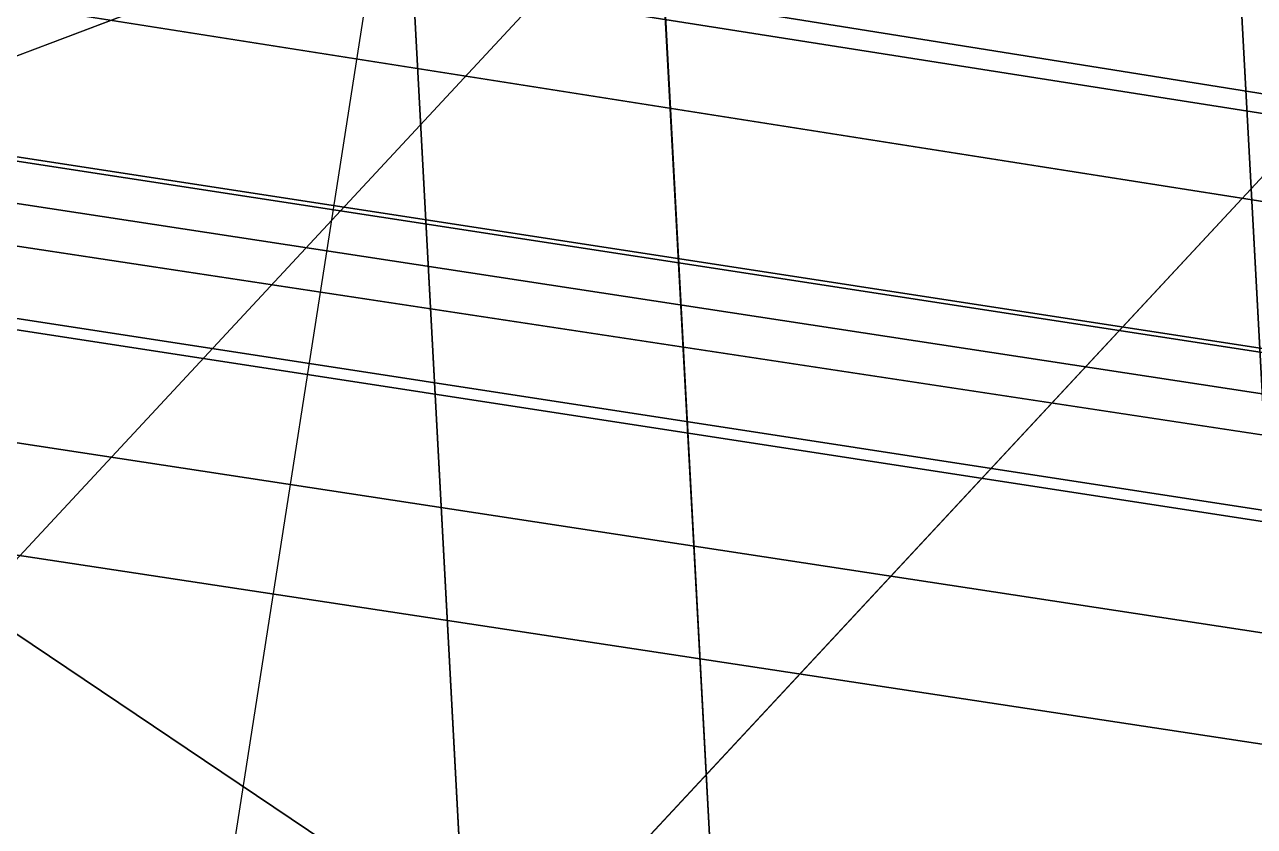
# Model space of a CAD drawing. Header units: metres. Extents: x 503497 to 504361, y 6966567 to 6966857.
# Drawn here: x 504125.3548 to 504125.6865, y 6966694.7578 to 6966694.974 of the extents above; entities that cross this region are included whole.
import ezdxf

# ---------------------------------------------------------------- set-up
doc = ezdxf.new("R2010")
doc.units = ezdxf.units.M

msp = doc.modelspace()

# ---------------------------------------------------------------- linework, layer by layer
at = {"layer": 'SHADOW_APPROVED_20260111T072000'}
msp.add_lwpolyline([(504124.6436, 6966689.8311), (504125.6223, 6966696.1052), (504122.7613, 6966696.5515), (504123.3955, 6966700.6171), (504123.6735, 6966701.1907), (504124.1841, 6966701.6081), (504124.6865, 6966701.7525), (504126.4679, 6966701.5261), (504126.6349, 6966702.5968), (504125.8564, 6966702.7697), (504125.4218, 6966703.0603), (504125.0625, 6966703.6133), (504124.9683, 6966704.1079), (504125.9354, 6966710.4181), (504127.8093, 6966710.1258), (504128.3574, 6966713.6393), (504140.8554, 6966711.6898), (504140.8554, 6966711.6898), (504140.7719, 6966711.1544), (504144.1851, 6966710.622), (504144.5661, 6966713.0647), (504153.1826, 6966711.7206), (504152.9477, 6966710.2148), (504167.8718, 6966707.8869)], dxfattribs=at)
msp.add_lwpolyline([(504124.6436, 6966689.8311), (504125.6223, 6966696.1052), (504052.4485, 6966711.0092), (504051.4698, 6966704.7351), (504124.6436, 6966689.8311)], close=True, dxfattribs=at)
at = {"layer": 'SHADOW_APPROVED_20260114T072400'}
msp.add_lwpolyline([(504124.6436, 6966689.8311), (504125.6223, 6966696.1052), (504122.7613, 6966696.5515), (504123.3955, 6966700.6171), (504123.6735, 6966701.1907), (504124.1841, 6966701.6081), (504124.6865, 6966701.7525), (504126.4679, 6966701.5261), (504126.6349, 6966702.5968), (504125.8564, 6966702.7697), (504125.4218, 6966703.0603), (504125.0625, 6966703.6133), (504124.9683, 6966704.1079), (504125.9354, 6966710.4181), (504127.8093, 6966710.1258), (504128.3574, 6966713.6393), (504140.8554, 6966711.6898), (504140.8554, 6966711.6898), (504140.7719, 6966711.1544), (504144.1851, 6966710.622), (504144.5661, 6966713.0647), (504153.1826, 6966711.7206), (504152.9477, 6966710.2148), (504167.8718, 6966707.8869)], dxfattribs=at)
msp.add_lwpolyline([(504124.6436, 6966689.8311), (504125.6223, 6966696.1052), (504053.6139, 6966709.7439), (504052.6352, 6966703.4698), (504124.6436, 6966689.8311)], close=True, dxfattribs=at)
at = {"layer": 'SHADOW_APPROVED_20260122T071500'}
msp.add_lwpolyline([(504124.6436, 6966689.8311), (504125.6223, 6966696.1052), (504122.7613, 6966696.5515), (504123.3955, 6966700.6171), (504123.6735, 6966701.1907), (504124.1841, 6966701.6081), (504124.6865, 6966701.7525), (504126.4679, 6966701.5261), (504126.6349, 6966702.5968), (504125.8564, 6966702.7697), (504125.4218, 6966703.0603), (504125.0625, 6966703.6133), (504124.9683, 6966704.1079), (504125.9354, 6966710.4181), (504127.8093, 6966710.1258), (504128.3574, 6966713.6393), (504140.8554, 6966711.6898), (504140.8554, 6966711.6898), (504140.7719, 6966711.1544), (504144.1851, 6966710.622), (504144.5661, 6966713.0647), (504153.1826, 6966711.7206), (504152.9477, 6966710.2148), (504167.8718, 6966707.8869)], dxfattribs=at)
msp.add_lwpolyline([(504124.6436, 6966689.8311), (504125.6223, 6966696.1052), (504043.0558, 6966710.8733), (504042.0771, 6966704.5992), (504124.6436, 6966689.8311)], close=True, dxfattribs=at)
at = {"layer": 'SHADOW_APPROVED_20260124T072500'}
for points in [[(504137.1539, 6966693.1239), (504139.8525, 6966710.4238), (504056.8673, 6966723.1748), (504054.1687, 6966705.8749), (504137.1539, 6966693.1239)], [(504158.2689, 6966700.4901), (504156.6455, 6966690.0834), (504073.6603, 6966702.8344), (504075.2837, 6966713.2411), (504158.2689, 6966700.4901)], [(504124.6436, 6966689.8311), (504125.6223, 6966696.1052), (504049.3792, 6966707.8202), (504048.4005, 6966701.5461), (504124.6436, 6966689.8311)], [(504156.6455, 6966690.0834), (504137.1539, 6966693.1239), (504054.1687, 6966705.8749), (504073.6603, 6966702.8344), (504156.6455, 6966690.0834)]]:
    msp.add_lwpolyline(points, close=True, dxfattribs=at)
msp.add_lwpolyline([(504124.6436, 6966689.8311), (504125.6223, 6966696.1052), (504122.7613, 6966696.5515), (504123.3955, 6966700.6171), (504123.6735, 6966701.1907), (504124.1841, 6966701.6081), (504124.6865, 6966701.7525), (504126.4679, 6966701.5261), (504126.6349, 6966702.5968), (504125.8564, 6966702.7697), (504125.4218, 6966703.0603), (504125.0625, 6966703.6133), (504124.9683, 6966704.1079), (504125.9354, 6966710.4181), (504127.8093, 6966710.1258), (504128.3574, 6966713.6393), (504140.8554, 6966711.6898), (504140.8554, 6966711.6898), (504140.7719, 6966711.1544), (504144.1851, 6966710.622), (504144.5661, 6966713.0647), (504153.1826, 6966711.7206), (504152.9477, 6966710.2148), (504167.8718, 6966707.8869)], dxfattribs=at)
at = {"layer": 'SHADOW_APPROVED_20260126T071100'}
msp.add_lwpolyline([(504124.6436, 6966689.8311), (504125.6223, 6966696.1052), (504122.7613, 6966696.5515), (504123.3955, 6966700.6171), (504123.6735, 6966701.1907), (504124.1841, 6966701.6081), (504124.6865, 6966701.7525), (504126.4679, 6966701.5261), (504126.6349, 6966702.5968), (504125.8564, 6966702.7697), (504125.4218, 6966703.0603), (504125.0625, 6966703.6133), (504124.9683, 6966704.1079), (504125.9354, 6966710.4181), (504127.8093, 6966710.1258), (504128.3574, 6966713.6393), (504140.8554, 6966711.6898), (504140.8554, 6966711.6898), (504140.7719, 6966711.1544), (504144.1851, 6966710.622), (504144.5661, 6966713.0647), (504153.1826, 6966711.7206), (504152.9477, 6966710.2148), (504167.8718, 6966707.8869)], dxfattribs=at)
msp.add_lwpolyline([(504124.6436, 6966689.8311), (504125.6223, 6966696.1052), (504037.1972, 6966711.151), (504036.2185, 6966704.8769), (504124.6436, 6966689.8311)], close=True, dxfattribs=at)
at = {"layer": 'SHADOW_APPROVED_20260127T071900'}
for points in [[(504137.1539, 6966693.1239), (504139.8525, 6966710.4238), (504050.2281, 6966724.0211), (504047.5295, 6966706.7212), (504137.1539, 6966693.1239)], [(504158.2689, 6966700.4901), (504156.6455, 6966690.0834), (504067.0211, 6966703.6807), (504068.6445, 6966714.0874), (504158.2689, 6966700.4901)], [(504124.6436, 6966689.8311), (504125.6223, 6966696.1052), (504043.2794, 6966708.5978), (504042.3007, 6966702.3237), (504124.6436, 6966689.8311)], [(504156.6455, 6966690.0834), (504137.1539, 6966693.1239), (504047.5295, 6966706.7212), (504067.0211, 6966703.6807), (504156.6455, 6966690.0834)]]:
    msp.add_lwpolyline(points, close=True, dxfattribs=at)
msp.add_lwpolyline([(504124.6436, 6966689.8311), (504125.6223, 6966696.1052), (504122.7613, 6966696.5515), (504123.3955, 6966700.6171), (504123.6735, 6966701.1907), (504124.1841, 6966701.6081), (504124.6865, 6966701.7525), (504126.4679, 6966701.5261), (504126.6349, 6966702.5968), (504125.8564, 6966702.7697), (504125.4218, 6966703.0603), (504125.0625, 6966703.6133), (504124.9683, 6966704.1079), (504125.9354, 6966710.4181), (504127.8093, 6966710.1258), (504128.3574, 6966713.6393), (504140.8554, 6966711.6898), (504140.8554, 6966711.6898), (504140.7719, 6966711.1544), (504144.1851, 6966710.622), (504144.5661, 6966713.0647), (504153.1826, 6966711.7206), (504152.9477, 6966710.2148), (504167.8718, 6966707.8869)], dxfattribs=at)
at = {"layer": 'SHADOW_APPROVED_20260129T071100'}
for points in [[(504137.1539, 6966693.1239), (504139.8525, 6966710.4238), (504041.4088, 6966725.9), (504038.7102, 6966708.6001), (504137.1539, 6966693.1239)], [(504158.2689, 6966700.4901), (504156.6455, 6966690.0834), (504058.2018, 6966705.5596), (504059.8252, 6966715.9663), (504158.2689, 6966700.4901)], [(504124.6436, 6966689.8311), (504125.6223, 6966696.1052), (504035.1766, 6966710.324), (504034.1979, 6966704.0499), (504124.6436, 6966689.8311)], [(504156.6455, 6966690.0834), (504137.1539, 6966693.1239), (504038.7102, 6966708.6001), (504058.2018, 6966705.5596), (504156.6455, 6966690.0834)]]:
    msp.add_lwpolyline(points, close=True, dxfattribs=at)
msp.add_lwpolyline([(504124.6436, 6966689.8311), (504125.6223, 6966696.1052), (504122.7613, 6966696.5515), (504123.3955, 6966700.6171), (504123.6735, 6966701.1907), (504124.1841, 6966701.6081), (504124.6865, 6966701.7525), (504126.4679, 6966701.5261), (504126.6349, 6966702.5968), (504125.8564, 6966702.7697), (504125.4218, 6966703.0603), (504125.0625, 6966703.6133), (504124.9683, 6966704.1079), (504125.9354, 6966710.4181), (504127.8093, 6966710.1258), (504128.3574, 6966713.6393), (504140.8554, 6966711.6898), (504140.8554, 6966711.6898), (504140.7719, 6966711.1544), (504144.1851, 6966710.622), (504144.5661, 6966713.0647), (504153.1826, 6966711.7206), (504152.9477, 6966710.2148), (504167.8718, 6966707.8869)], dxfattribs=at)
at = {"layer": 'SHADOW_APPROVED_20260130T071100'}
for points in [[(504137.1539, 6966693.1239), (504139.8525, 6966710.4238), (504040.6619, 6966725.5684), (504037.9633, 6966708.2685), (504137.1539, 6966693.1239)], [(504158.2689, 6966700.4901), (504156.6455, 6966690.0834), (504057.4549, 6966705.228), (504059.0783, 6966715.6347), (504158.2689, 6966700.4901)], [(504124.6436, 6966689.8311), (504125.6223, 6966696.1052), (504034.4904, 6966710.0194), (504033.5117, 6966703.7453), (504124.6436, 6966689.8311)], [(504156.6455, 6966690.0834), (504137.1539, 6966693.1239), (504037.9633, 6966708.2685), (504057.4549, 6966705.228), (504156.6455, 6966690.0834)]]:
    msp.add_lwpolyline(points, close=True, dxfattribs=at)
msp.add_lwpolyline([(504124.6436, 6966689.8311), (504125.6223, 6966696.1052), (504122.7613, 6966696.5515), (504123.3955, 6966700.6171), (504123.6735, 6966701.1907), (504124.1841, 6966701.6081), (504124.6865, 6966701.7525), (504126.4679, 6966701.5261), (504126.6349, 6966702.5968), (504125.8564, 6966702.7697), (504125.4218, 6966703.0603), (504125.0625, 6966703.6133), (504124.9683, 6966704.1079), (504125.9354, 6966710.4181), (504127.8093, 6966710.1258), (504128.3574, 6966713.6393), (504140.8554, 6966711.6898), (504140.8554, 6966711.6898), (504140.7719, 6966711.1544), (504144.1851, 6966710.622), (504144.5661, 6966713.0647), (504153.1826, 6966711.7206), (504152.9477, 6966710.2148), (504167.8718, 6966707.8869)], dxfattribs=at)
at = {"layer": 'SHADOW_APPROVED_20260203T070000'}
for points in [[(504137.1539, 6966693.1239), (504139.8525, 6966710.4238), (504024.4528, 6966728.1667), (504021.7542, 6966710.8668), (504137.1539, 6966693.1239)], [(504158.2689, 6966700.4901), (504156.6455, 6966690.0834), (504041.2458, 6966707.8263), (504042.8692, 6966718.233), (504158.2689, 6966700.4901)], [(504124.6436, 6966689.8311), (504125.6223, 6966696.1052), (504019.5981, 6966712.4066), (504018.6194, 6966706.1325), (504124.6436, 6966689.8311)], [(504156.6455, 6966690.0834), (504137.1539, 6966693.1239), (504021.7542, 6966710.8668), (504041.2458, 6966707.8263), (504156.6455, 6966690.0834)]]:
    msp.add_lwpolyline(points, close=True, dxfattribs=at)
msp.add_lwpolyline([(504124.6436, 6966689.8311), (504125.6223, 6966696.1052), (504122.7613, 6966696.5515), (504123.3955, 6966700.6171), (504123.6735, 6966701.1907), (504124.1841, 6966701.6081), (504124.6865, 6966701.7525), (504126.4679, 6966701.5261), (504126.6349, 6966702.5968), (504125.8564, 6966702.7697), (504125.4218, 6966703.0603), (504125.0625, 6966703.6133), (504124.9683, 6966704.1079), (504125.9354, 6966710.4181), (504127.8093, 6966710.1258), (504128.3574, 6966713.6393), (504140.8554, 6966711.6898), (504140.8554, 6966711.6898), (504140.7719, 6966711.1544), (504144.1851, 6966710.622), (504144.5661, 6966713.0647), (504153.1826, 6966711.7206), (504152.9477, 6966710.2148), (504167.8718, 6966707.8869)], dxfattribs=at)
at = {"layer": 'SHADOW_APPROVED_20260314T074000'}
msp.add_lwpolyline([(504124.6436, 6966689.8311), (504125.6223, 6966696.1052), (504122.7613, 6966696.5515), (504123.3955, 6966700.6171), (504123.6735, 6966701.1907), (504124.1841, 6966701.6081), (504124.6865, 6966701.7525), (504126.4679, 6966701.5261), (504126.6349, 6966702.5968), (504125.8564, 6966702.7697), (504125.4218, 6966703.0603), (504125.0625, 6966703.6133), (504124.9683, 6966704.1079), (504125.9354, 6966710.4181), (504127.8093, 6966710.1258), (504128.3574, 6966713.6393), (504140.8554, 6966711.6898), (504140.8554, 6966711.6898), (504140.7719, 6966711.1544), (504144.1851, 6966710.622), (504144.5661, 6966713.0647), (504153.1826, 6966711.7206), (504152.9477, 6966710.2148), (504167.8718, 6966707.8869)], dxfattribs=at)
msp.add_lwpolyline([(504124.6436, 6966689.8311), (504125.6223, 6966696.1052), (504037.8678, 6966680.6488), (504036.8891, 6966674.3747), (504124.6436, 6966689.8311)], close=True, dxfattribs=at)
at = {"layer": 'SHADOW_APPROVED_20260426T070000'}
msp.add_lwpolyline([(504124.6436, 6966689.8311), (504125.6223, 6966696.1052), (504122.7613, 6966696.5515), (504123.3955, 6966700.6171), (504123.6735, 6966701.1907), (504124.1841, 6966701.6081), (504124.6865, 6966701.7525), (504126.4679, 6966701.5261), (504126.6349, 6966702.5968), (504125.8564, 6966702.7697), (504125.4218, 6966703.0603), (504125.0625, 6966703.6133), (504124.9683, 6966704.1079), (504125.9354, 6966710.4181), (504127.8093, 6966710.1258), (504128.3574, 6966713.6393), (504140.8554, 6966711.6898), (504140.8554, 6966711.6898), (504140.7719, 6966711.1544), (504144.1851, 6966710.622), (504144.5661, 6966713.0647), (504153.1826, 6966711.7206), (504152.9477, 6966710.2148), (504167.8718, 6966707.8869)], dxfattribs=at)
for points in [[(504142.7149, 6966706.3611), (504141.9137, 6966701.2247), (503899.5514, 6966609.6257), (503900.3526, 6966614.7621), (504142.7149, 6966706.3611)], [(504141.9137, 6966701.2247), (504144.9755, 6966700.7471), (503902.6132, 6966609.1481), (503899.5514, 6966609.6257), (504141.9137, 6966701.2247)], [(504124.6436, 6966689.8311), (504125.6223, 6966696.1052), (503908.4947, 6966614.0434), (503907.516, 6966607.7693), (504124.6436, 6966689.8311)]]:
    msp.add_lwpolyline(points, close=True, dxfattribs=at)
at = {"layer": 'SHADOW_APPROVED_20260621T090000'}
msp.add_lwpolyline([(504124.6436, 6966689.8311), (504125.6223, 6966696.1052), (504122.7613, 6966696.5515), (504123.3955, 6966700.6171), (504123.6735, 6966701.1907), (504124.1841, 6966701.6081), (504124.6865, 6966701.7525), (504126.4679, 6966701.5261), (504126.6349, 6966702.5968), (504125.8564, 6966702.7697), (504125.4218, 6966703.0603), (504125.0625, 6966703.6133), (504124.9683, 6966704.1079), (504125.9354, 6966710.4181), (504127.8093, 6966710.1258), (504128.3574, 6966713.6393), (504140.8554, 6966711.6898), (504140.8554, 6966711.6898), (504140.7719, 6966711.1544), (504144.1851, 6966710.622), (504144.5661, 6966713.0647), (504153.1826, 6966711.7206), (504152.9477, 6966710.2148), (504167.8718, 6966707.8869)], dxfattribs=at)
for points in [[(504140.8554, 6966711.6898), (504140.7719, 6966711.1544), (504082.2556, 6966648.2228), (504082.3391, 6966648.7582), (504140.8554, 6966711.6898)], [(504140.7719, 6966711.1544), (504144.1851, 6966710.622), (504085.6688, 6966647.6904), (504082.2556, 6966648.2228), (504140.7719, 6966711.1544)], [(504137.1539, 6966693.1239), (504139.8525, 6966710.4238), (504076.1617, 6966641.9273), (504073.4631, 6966624.6274), (504137.1539, 6966693.1239)], [(504139.8525, 6966710.4238), (504143.9181, 6966709.7896), (504080.2273, 6966641.2931), (504076.1617, 6966641.9273), (504139.8525, 6966710.4238)], [(504139.8525, 6966710.4238), (504139.8525, 6966710.4238), (504076.1617, 6966641.9273), (504076.1617, 6966641.9273), (504139.8525, 6966710.4238)], [(504124.6436, 6966689.8311), (504125.6223, 6966696.1052), (504067.106, 6966633.1736), (504066.1273, 6966626.8995), (504124.6436, 6966689.8311)]]:
    msp.add_lwpolyline(points, close=True, dxfattribs=at)
at = {"layer": 'SHADOW_APPROVED_20260621T120000'}
msp.add_lwpolyline([(504124.6436, 6966689.8311), (504125.6223, 6966696.1052), (504122.7613, 6966696.5515), (504123.3955, 6966700.6171), (504123.6735, 6966701.1907), (504124.1841, 6966701.6081), (504124.6865, 6966701.7525), (504126.4679, 6966701.5261), (504126.6349, 6966702.5968), (504125.8564, 6966702.7697), (504125.4218, 6966703.0603), (504125.0625, 6966703.6133), (504124.9683, 6966704.1079), (504125.9354, 6966710.4181), (504127.8093, 6966710.1258), (504128.3574, 6966713.6393), (504140.8554, 6966711.6898), (504140.8554, 6966711.6898), (504140.7719, 6966711.1544), (504144.1851, 6966710.622), (504144.5661, 6966713.0647), (504153.1826, 6966711.7206), (504152.9477, 6966710.2148), (504167.8718, 6966707.8869)], dxfattribs=at)
for points in [[(504124.9683, 6966704.1079), (504125.9354, 6966710.4181), (504128.5564, 6966661.7453), (504127.5893, 6966655.4351), (504124.9683, 6966704.1079)], [(504125.0625, 6966703.6133), (504124.9683, 6966704.1079), (504127.5893, 6966655.4351), (504127.6835, 6966654.9405), (504125.0625, 6966703.6133)], [(504125.4218, 6966703.0603), (504125.0625, 6966703.6133), (504127.6835, 6966654.9405), (504128.0428, 6966654.3875), (504125.4218, 6966703.0603)], [(504125.6223, 6966696.1052), (504122.7613, 6966696.5515), (504125.3823, 6966647.8787), (504128.2433, 6966647.4324), (504125.6223, 6966696.1052)], [(504124.6436, 6966689.8311), (504125.6223, 6966696.1052), (504128.2433, 6966647.4324), (504127.2646, 6966641.1583), (504124.6436, 6966689.8311)]]:
    msp.add_lwpolyline(points, close=True, dxfattribs=at)
at = {"layer": 'SHADOW_APPROVED_20260621T140000'}
msp.add_lwpolyline([(504124.6436, 6966689.8311), (504125.6223, 6966696.1052), (504122.7613, 6966696.5515), (504123.3955, 6966700.6171), (504123.6735, 6966701.1907), (504124.1841, 6966701.6081), (504124.6865, 6966701.7525), (504126.4679, 6966701.5261), (504126.6349, 6966702.5968), (504125.8564, 6966702.7697), (504125.4218, 6966703.0603), (504125.0625, 6966703.6133), (504124.9683, 6966704.1079), (504125.9354, 6966710.4181), (504127.8093, 6966710.1258), (504128.3574, 6966713.6393), (504140.8554, 6966711.6898), (504140.8554, 6966711.6898), (504140.7719, 6966711.1544), (504144.1851, 6966710.622), (504144.5661, 6966713.0647), (504153.1826, 6966711.7206), (504152.9477, 6966710.2148), (504167.8718, 6966707.8869)], dxfattribs=at)
msp.add_lwpolyline([(504124.6436, 6966689.8311), (504125.6223, 6966696.1052), (504164.532, 6966640.2992), (504163.5533, 6966634.0251), (504124.6436, 6966689.8311)], close=True, dxfattribs=at)
at = {"layer": 'SHADOW_APPROVED_20260621T150000'}
msp.add_lwpolyline([(504124.6436, 6966689.8311), (504125.6223, 6966696.1052), (504122.7613, 6966696.5515), (504123.3955, 6966700.6171), (504123.6735, 6966701.1907), (504124.1841, 6966701.6081), (504124.6865, 6966701.7525), (504126.4679, 6966701.5261), (504126.6349, 6966702.5968), (504125.8564, 6966702.7697), (504125.4218, 6966703.0603), (504125.0625, 6966703.6133), (504124.9683, 6966704.1079), (504125.9354, 6966710.4181), (504127.8093, 6966710.1258), (504128.3574, 6966713.6393), (504140.8554, 6966711.6898), (504140.8554, 6966711.6898), (504140.7719, 6966711.1544), (504144.1851, 6966710.622), (504144.5661, 6966713.0647), (504153.1826, 6966711.7206), (504152.9477, 6966710.2148), (504167.8718, 6966707.8869)], dxfattribs=at)
msp.add_lwpolyline([(504124.6436, 6966689.8311), (504125.6223, 6966696.1052), (504198.9024, 6966627.1024), (504197.9237, 6966620.8283), (504124.6436, 6966689.8311)], close=True, dxfattribs=at)
at = {"layer": 'SHADOW_APPROVED_20260621T160000'}
msp.add_lwpolyline([(504124.6436, 6966689.8311), (504125.6223, 6966696.1052), (504122.7613, 6966696.5515), (504123.3955, 6966700.6171), (504123.6735, 6966701.1907), (504124.1841, 6966701.6081), (504124.6865, 6966701.7525), (504126.4679, 6966701.5261), (504126.6349, 6966702.5968), (504125.8564, 6966702.7697), (504125.4218, 6966703.0603), (504125.0625, 6966703.6133), (504124.9683, 6966704.1079), (504125.9354, 6966710.4181), (504127.8093, 6966710.1258), (504128.3574, 6966713.6393), (504140.8554, 6966711.6898), (504140.8554, 6966711.6898), (504140.7719, 6966711.1544), (504144.1851, 6966710.622), (504144.5661, 6966713.0647), (504153.1826, 6966711.7206), (504152.9477, 6966710.2148), (504167.8718, 6966707.8869)], dxfattribs=at)
for points in [[(504122.7613, 6966696.5515), (504123.3955, 6966700.6171), (504291.6517, 6966587.5173), (504291.0175, 6966583.4517), (504122.7613, 6966696.5515)], [(504125.6223, 6966696.1052), (504122.7613, 6966696.5515), (504291.0175, 6966583.4517), (504293.8785, 6966583.0054), (504125.6223, 6966696.1052)], [(504124.6436, 6966689.8311), (504125.6223, 6966696.1052), (504293.8785, 6966583.0054), (504292.8998, 6966576.7313), (504124.6436, 6966689.8311)]]:
    msp.add_lwpolyline(points, close=True, dxfattribs=at)
at = {"layer": 'SHADOW_APPROVED_20261019T053000'}
for points in [[(504137.1539, 6966693.1239), (504139.8525, 6966710.4238), (503512.0952, 6966810.7037), (503509.3966, 6966793.4038), (504137.1539, 6966693.1239)], [(504156.6455, 6966690.0834), (504137.1539, 6966693.1239), (503509.3966, 6966793.4038), (503528.8882, 6966790.3633), (504156.6455, 6966690.0834)], [(504124.6436, 6966689.8311), (504125.6223, 6966696.1052), (503548.8666, 6966788.238), (503547.8879, 6966781.9639), (504124.6436, 6966689.8311)]]:
    msp.add_lwpolyline(points, close=True, dxfattribs=at)
msp.add_lwpolyline([(504124.6436, 6966689.8311), (504125.6223, 6966696.1052), (504122.7613, 6966696.5515), (504123.3955, 6966700.6171), (504123.6735, 6966701.1907), (504124.1841, 6966701.6081), (504124.6865, 6966701.7525), (504126.4679, 6966701.5261), (504126.6349, 6966702.5968), (504125.8564, 6966702.7697), (504125.4218, 6966703.0603), (504125.0625, 6966703.6133), (504124.9683, 6966704.1079), (504125.9354, 6966710.4181), (504127.8093, 6966710.1258), (504128.3574, 6966713.6393), (504140.8554, 6966711.6898), (504140.8554, 6966711.6898), (504140.7719, 6966711.1544), (504144.1851, 6966710.622), (504144.5661, 6966713.0647), (504153.1826, 6966711.7206), (504152.9477, 6966710.2148), (504167.8718, 6966707.8869)], dxfattribs=at)
at = {"layer": 'SHADOW_APPROVED_20261112T063500'}
msp.add_lwpolyline([(504124.6436, 6966689.8311), (504125.6223, 6966696.1052), (504122.7613, 6966696.5515), (504123.3955, 6966700.6171), (504123.6735, 6966701.1907), (504124.1841, 6966701.6081), (504124.6865, 6966701.7525), (504126.4679, 6966701.5261), (504126.6349, 6966702.5968), (504125.8564, 6966702.7697), (504125.4218, 6966703.0603), (504125.0625, 6966703.6133), (504124.9683, 6966704.1079), (504125.9354, 6966710.4181), (504127.8093, 6966710.1258), (504128.3574, 6966713.6393), (504140.8554, 6966711.6898), (504140.8554, 6966711.6898), (504140.7719, 6966711.1544), (504144.1851, 6966710.622), (504144.5661, 6966713.0647), (504153.1826, 6966711.7206), (504152.9477, 6966710.2148), (504167.8718, 6966707.8869)], dxfattribs=at)
msp.add_lwpolyline([(504124.6436, 6966689.8311), (504125.6223, 6966696.1052), (504027.344, 6966712.0594), (504026.3653, 6966705.7853), (504124.6436, 6966689.8311)], close=True, dxfattribs=at)
at = {"layer": 'SHADOW_APPROVED_20261113T063500'}
msp.add_lwpolyline([(504124.6436, 6966689.8311), (504125.6223, 6966696.1052), (504122.7613, 6966696.5515), (504123.3955, 6966700.6171), (504123.6735, 6966701.1907), (504124.1841, 6966701.6081), (504124.6865, 6966701.7525), (504126.4679, 6966701.5261), (504126.6349, 6966702.5968), (504125.8564, 6966702.7697), (504125.4218, 6966703.0603), (504125.0625, 6966703.6133), (504124.9683, 6966704.1079), (504125.9354, 6966710.4181), (504127.8093, 6966710.1258), (504128.3574, 6966713.6393), (504140.8554, 6966711.6898), (504140.8554, 6966711.6898), (504140.7719, 6966711.1544), (504144.1851, 6966710.622), (504144.5661, 6966713.0647), (504153.1826, 6966711.7206), (504152.9477, 6966710.2148), (504167.8718, 6966707.8869)], dxfattribs=at)
msp.add_lwpolyline([(504124.6436, 6966689.8311), (504125.6223, 6966696.1052), (504027.8122, 6966712.4749), (504026.8335, 6966706.2008), (504124.6436, 6966689.8311)], close=True, dxfattribs=at)
at = {"layer": 'SHADOW_APPROVED_20261122T065200'}
msp.add_lwpolyline([(504124.6436, 6966689.8311), (504125.6223, 6966696.1052), (504122.7613, 6966696.5515), (504123.3955, 6966700.6171), (504123.6735, 6966701.1907), (504124.1841, 6966701.6081), (504124.6865, 6966701.7525), (504126.4679, 6966701.5261), (504126.6349, 6966702.5968), (504125.8564, 6966702.7697), (504125.4218, 6966703.0603), (504125.0625, 6966703.6133), (504124.9683, 6966704.1079), (504125.9354, 6966710.4181), (504127.8093, 6966710.1258), (504128.3574, 6966713.6393), (504140.8554, 6966711.6898), (504140.8554, 6966711.6898), (504140.7719, 6966711.1544), (504144.1851, 6966710.622), (504144.5661, 6966713.0647), (504153.1826, 6966711.7206), (504152.9477, 6966710.2148), (504167.8718, 6966707.8869)], dxfattribs=at)
msp.add_lwpolyline([(504124.6436, 6966689.8311), (504125.6223, 6966696.1052), (504045.4582, 6966710.556), (504044.4795, 6966704.2819), (504124.6436, 6966689.8311)], close=True, dxfattribs=at)
at = {"layer": 'SHADOW_APPROVED_20261123T070300'}
msp.add_lwpolyline([(504124.6436, 6966689.8311), (504125.6223, 6966696.1052), (504122.7613, 6966696.5515), (504123.3955, 6966700.6171), (504123.6735, 6966701.1907), (504124.1841, 6966701.6081), (504124.6865, 6966701.7525), (504126.4679, 6966701.5261), (504126.6349, 6966702.5968), (504125.8564, 6966702.7697), (504125.4218, 6966703.0603), (504125.0625, 6966703.6133), (504124.9683, 6966704.1079), (504125.9354, 6966710.4181), (504127.8093, 6966710.1258), (504128.3574, 6966713.6393), (504140.8554, 6966711.6898), (504140.8554, 6966711.6898), (504140.7719, 6966711.1544), (504144.1851, 6966710.622), (504144.5661, 6966713.0647), (504153.1826, 6966711.7206), (504152.9477, 6966710.2148), (504167.8718, 6966707.8869)], dxfattribs=at)
msp.add_lwpolyline([(504124.6436, 6966689.8311), (504125.6223, 6966696.1052), (504053.2254, 6966708.1117), (504052.2467, 6966701.8376), (504124.6436, 6966689.8311)], close=True, dxfattribs=at)
at = {"layer": 'SHADOW_APPROVED_20261221T090000'}
msp.add_lwpolyline([(504124.6436, 6966689.8311), (504125.6223, 6966696.1052), (504122.7613, 6966696.5515), (504123.3955, 6966700.6171), (504123.6735, 6966701.1907), (504124.1841, 6966701.6081), (504124.6865, 6966701.7525), (504126.4679, 6966701.5261), (504126.6349, 6966702.5968), (504125.8564, 6966702.7697), (504125.4218, 6966703.0603), (504125.0625, 6966703.6133), (504124.9683, 6966704.1079), (504125.9354, 6966710.4181), (504127.8093, 6966710.1258), (504128.3574, 6966713.6393), (504140.8554, 6966711.6898), (504140.8554, 6966711.6898), (504140.7719, 6966711.1544), (504144.1851, 6966710.622), (504144.5661, 6966713.0647), (504153.1826, 6966711.7206), (504152.9477, 6966710.2148), (504167.8718, 6966707.8869)], dxfattribs=at)
msp.add_lwpolyline([(504124.6436, 6966689.8311), (504125.6223, 6966696.1052), (504095.3676, 6966697.9046), (504094.3889, 6966691.6305), (504124.6436, 6966689.8311)], close=True, dxfattribs=at)
at = {"layer": 'SHADOW_APPROVED_20261221T120000'}
msp.add_lwpolyline([(504124.6436, 6966689.8311), (504125.6223, 6966696.1052), (504122.7613, 6966696.5515), (504123.3955, 6966700.6171), (504123.6735, 6966701.1907), (504124.1841, 6966701.6081), (504124.6865, 6966701.7525), (504126.4679, 6966701.5261), (504126.6349, 6966702.5968), (504125.8564, 6966702.7697), (504125.4218, 6966703.0603), (504125.0625, 6966703.6133), (504124.9683, 6966704.1079), (504125.9354, 6966710.4181), (504127.8093, 6966710.1258), (504128.3574, 6966713.6393), (504140.8554, 6966711.6898), (504140.8554, 6966711.6898), (504140.7719, 6966711.1544), (504144.1851, 6966710.622), (504144.5661, 6966713.0647), (504153.1826, 6966711.7206), (504152.9477, 6966710.2148), (504167.8718, 6966707.8869)], dxfattribs=at)
msp.add_lwpolyline([(504124.6436, 6966689.8311), (504125.6223, 6966696.1052), (504127.8948, 6966693.3744), (504126.9161, 6966687.1003), (504124.6436, 6966689.8311)], close=True, dxfattribs=at)
at = {"layer": 'SHADOW_APPROVED_20261221T150000'}
msp.add_lwpolyline([(504124.6436, 6966689.8311), (504125.6223, 6966696.1052), (504122.7613, 6966696.5515), (504123.3955, 6966700.6171), (504123.6735, 6966701.1907), (504124.1841, 6966701.6081), (504124.6865, 6966701.7525), (504126.4679, 6966701.5261), (504126.6349, 6966702.5968), (504125.8564, 6966702.7697), (504125.4218, 6966703.0603), (504125.0625, 6966703.6133), (504124.9683, 6966704.1079), (504125.9354, 6966710.4181), (504127.8093, 6966710.1258), (504128.3574, 6966713.6393), (504140.8554, 6966711.6898), (504140.8554, 6966711.6898), (504140.7719, 6966711.1544), (504144.1851, 6966710.622), (504144.5661, 6966713.0647), (504153.1826, 6966711.7206), (504152.9477, 6966710.2148), (504167.8718, 6966707.8869)], dxfattribs=at)
msp.add_lwpolyline([(504124.6436, 6966689.8311), (504125.6223, 6966696.1052), (504163.3162, 6966700.1255), (504162.3375, 6966693.8514), (504124.6436, 6966689.8311)], close=True, dxfattribs=at)
at = {"layer": 'SHADOW_APPROVED_20261221T160000'}
msp.add_lwpolyline([(504124.6436, 6966689.8311), (504125.6223, 6966696.1052), (504122.7613, 6966696.5515), (504123.3955, 6966700.6171), (504123.6735, 6966701.1907), (504124.1841, 6966701.6081), (504124.6865, 6966701.7525), (504126.4679, 6966701.5261), (504126.6349, 6966702.5968), (504125.8564, 6966702.7697), (504125.4218, 6966703.0603), (504125.0625, 6966703.6133), (504124.9683, 6966704.1079), (504125.9354, 6966710.4181), (504127.8093, 6966710.1258), (504128.3574, 6966713.6393), (504140.8554, 6966711.6898), (504140.8554, 6966711.6898), (504140.7719, 6966711.1544), (504144.1851, 6966710.622), (504144.5661, 6966713.0647), (504153.1826, 6966711.7206), (504152.9477, 6966710.2148), (504167.8718, 6966707.8869)], dxfattribs=at)
msp.add_lwpolyline([(504124.6436, 6966689.8311), (504125.6223, 6966696.1052), (504185.1841, 6966708.057), (504184.2054, 6966701.7829), (504124.6436, 6966689.8311)], close=True, dxfattribs=at)
at = {"layer": 'SHADOW_APPROVED_20261221T170000'}
msp.add_lwpolyline([(504124.6436, 6966689.8311), (504125.6223, 6966696.1052), (504228.8222, 6966726.9928), (504227.8435, 6966720.7187), (504124.6436, 6966689.8311)], close=True, dxfattribs=at)
msp.add_lwpolyline([(504124.6436, 6966689.8311), (504125.6223, 6966696.1052), (504122.7613, 6966696.5515), (504123.3955, 6966700.6171), (504123.6735, 6966701.1907), (504124.1841, 6966701.6081), (504124.6865, 6966701.7525), (504126.4679, 6966701.5261), (504126.6349, 6966702.5968), (504125.8564, 6966702.7697), (504125.4218, 6966703.0603), (504125.0625, 6966703.6133), (504124.9683, 6966704.1079), (504125.9354, 6966710.4181), (504127.8093, 6966710.1258), (504128.3574, 6966713.6393), (504140.8554, 6966711.6898), (504140.8554, 6966711.6898), (504140.7719, 6966711.1544), (504144.1851, 6966710.622), (504144.5661, 6966713.0647), (504153.1826, 6966711.7206), (504152.9477, 6966710.2148), (504167.8718, 6966707.8869)], dxfattribs=at)
at = {"layer": 'SHADOW_COMPARATOR_RL48_20260111T072000'}
msp.add_lwpolyline([(504124.6436, 6966689.8311), (504125.6223, 6966696.1052), (504122.7613, 6966696.5515), (504123.3955, 6966700.6171), (504123.6735, 6966701.1907), (504124.1841, 6966701.6081), (504124.6865, 6966701.7525), (504126.4679, 6966701.5261), (504126.6349, 6966702.5968), (504125.8564, 6966702.7697), (504125.4218, 6966703.0603), (504125.0625, 6966703.6133), (504124.9683, 6966704.1079), (504125.9354, 6966710.4181), (504127.8093, 6966710.1258), (504128.3574, 6966713.6393), (504140.8554, 6966711.6898), (504140.8554, 6966711.6898), (504140.7719, 6966711.1544), (504144.1851, 6966710.622), (504144.5661, 6966713.0647), (504153.1826, 6966711.7206), (504152.9477, 6966710.2148), (504167.8718, 6966707.8869)], dxfattribs=at)
msp.add_lwpolyline([(504124.6436, 6966689.8311), (504125.6223, 6966696.1052), (504079.995, 6966705.3986), (504079.0163, 6966699.1245), (504124.6436, 6966689.8311)], close=True, dxfattribs=at)
at = {"layer": 'SHADOW_COMPARATOR_RL48_20260114T072400'}
msp.add_lwpolyline([(504124.6436, 6966689.8311), (504125.6223, 6966696.1052), (504122.7613, 6966696.5515), (504123.3955, 6966700.6171), (504123.6735, 6966701.1907), (504124.1841, 6966701.6081), (504124.6865, 6966701.7525), (504126.4679, 6966701.5261), (504126.6349, 6966702.5968), (504125.8564, 6966702.7697), (504125.4218, 6966703.0603), (504125.0625, 6966703.6133), (504124.9683, 6966704.1079), (504125.9354, 6966710.4181), (504127.8093, 6966710.1258), (504128.3574, 6966713.6393), (504140.8554, 6966711.6898), (504140.8554, 6966711.6898), (504140.7719, 6966711.1544), (504144.1851, 6966710.622), (504144.5661, 6966713.0647), (504153.1826, 6966711.7206), (504152.9477, 6966710.2148), (504167.8718, 6966707.8869)], dxfattribs=at)
msp.add_lwpolyline([(504124.6436, 6966689.8311), (504125.6223, 6966696.1052), (504080.7217, 6966704.6096), (504079.743, 6966698.3355), (504124.6436, 6966689.8311)], close=True, dxfattribs=at)
at = {"layer": 'SHADOW_COMPARATOR_RL48_20260122T071500'}
msp.add_lwpolyline([(504124.6436, 6966689.8311), (504125.6223, 6966696.1052), (504122.7613, 6966696.5515), (504123.3955, 6966700.6171), (504123.6735, 6966701.1907), (504124.1841, 6966701.6081), (504124.6865, 6966701.7525), (504126.4679, 6966701.5261), (504126.6349, 6966702.5968), (504125.8564, 6966702.7697), (504125.4218, 6966703.0603), (504125.0625, 6966703.6133), (504124.9683, 6966704.1079), (504125.9354, 6966710.4181), (504127.8093, 6966710.1258), (504128.3574, 6966713.6393), (504140.8554, 6966711.6898), (504140.8554, 6966711.6898), (504140.7719, 6966711.1544), (504144.1851, 6966710.622), (504144.5661, 6966713.0647), (504153.1826, 6966711.7206), (504152.9477, 6966710.2148), (504167.8718, 6966707.8869)], dxfattribs=at)
msp.add_lwpolyline([(504124.6436, 6966689.8311), (504125.6223, 6966696.1052), (504074.1382, 6966705.3138), (504073.1595, 6966699.0397), (504124.6436, 6966689.8311)], close=True, dxfattribs=at)
at = {"layer": 'SHADOW_COMPARATOR_RL48_20260124T072500'}
msp.add_lwpolyline([(504124.6436, 6966689.8311), (504125.6223, 6966696.1052), (504122.7613, 6966696.5515), (504123.3955, 6966700.6171), (504123.6735, 6966701.1907), (504124.1841, 6966701.6081), (504124.6865, 6966701.7525), (504126.4679, 6966701.5261), (504126.6349, 6966702.5968), (504125.8564, 6966702.7697), (504125.4218, 6966703.0603), (504125.0625, 6966703.6133), (504124.9683, 6966704.1079), (504125.9354, 6966710.4181), (504127.8093, 6966710.1258), (504128.3574, 6966713.6393), (504140.8554, 6966711.6898), (504140.8554, 6966711.6898), (504140.7719, 6966711.1544), (504144.1851, 6966710.622), (504144.5661, 6966713.0647), (504153.1826, 6966711.7206), (504152.9477, 6966710.2148), (504167.8718, 6966707.8869)], dxfattribs=at)
msp.add_lwpolyline([(504124.6436, 6966689.8311), (504125.6223, 6966696.1052), (504078.0811, 6966703.4101), (504077.1024, 6966697.136), (504124.6436, 6966689.8311)], close=True, dxfattribs=at)
at = {"layer": 'SHADOW_COMPARATOR_RL48_20260126T071100'}
msp.add_lwpolyline([(504124.6436, 6966689.8311), (504125.6223, 6966696.1052), (504122.7613, 6966696.5515), (504123.3955, 6966700.6171), (504123.6735, 6966701.1907), (504124.1841, 6966701.6081), (504124.6865, 6966701.7525), (504126.4679, 6966701.5261), (504126.6349, 6966702.5968), (504125.8564, 6966702.7697), (504125.4218, 6966703.0603), (504125.0625, 6966703.6133), (504124.9683, 6966704.1079), (504125.9354, 6966710.4181), (504127.8093, 6966710.1258), (504128.3574, 6966713.6393), (504140.8554, 6966711.6898), (504140.8554, 6966711.6898), (504140.7719, 6966711.1544), (504144.1851, 6966710.622), (504144.5661, 6966713.0647), (504153.1826, 6966711.7206), (504152.9477, 6966710.2148), (504167.8718, 6966707.8869)], dxfattribs=at)
msp.add_lwpolyline([(504124.6436, 6966689.8311), (504125.6223, 6966696.1052), (504070.4851, 6966705.487), (504069.5064, 6966699.2129), (504124.6436, 6966689.8311)], close=True, dxfattribs=at)
at = {"layer": 'SHADOW_COMPARATOR_RL48_20260127T071900'}
msp.add_lwpolyline([(504124.6436, 6966689.8311), (504125.6223, 6966696.1052), (504122.7613, 6966696.5515), (504123.3955, 6966700.6171), (504123.6735, 6966701.1907), (504124.1841, 6966701.6081), (504124.6865, 6966701.7525), (504126.4679, 6966701.5261), (504126.6349, 6966702.5968), (504125.8564, 6966702.7697), (504125.4218, 6966703.0603), (504125.0625, 6966703.6133), (504124.9683, 6966704.1079), (504125.9354, 6966710.4181), (504127.8093, 6966710.1258), (504128.3574, 6966713.6393), (504140.8554, 6966711.6898), (504140.8554, 6966711.6898), (504140.7719, 6966711.1544), (504144.1851, 6966710.622), (504144.5661, 6966713.0647), (504153.1826, 6966711.7206), (504152.9477, 6966710.2148), (504167.8718, 6966707.8869)], dxfattribs=at)
msp.add_lwpolyline([(504124.6436, 6966689.8311), (504125.6223, 6966696.1052), (504074.2776, 6966703.8949), (504073.2989, 6966697.6208), (504124.6436, 6966689.8311)], close=True, dxfattribs=at)
at = {"layer": 'SHADOW_COMPARATOR_RL48_20260129T071100'}
msp.add_lwpolyline([(504124.6436, 6966689.8311), (504125.6223, 6966696.1052), (504122.7613, 6966696.5515), (504123.3955, 6966700.6171), (504123.6735, 6966701.1907), (504124.1841, 6966701.6081), (504124.6865, 6966701.7525), (504126.4679, 6966701.5261), (504126.6349, 6966702.5968), (504125.8564, 6966702.7697), (504125.4218, 6966703.0603), (504125.0625, 6966703.6133), (504124.9683, 6966704.1079), (504125.9354, 6966710.4181), (504127.8093, 6966710.1258), (504128.3574, 6966713.6393), (504140.8554, 6966711.6898), (504140.8554, 6966711.6898), (504140.7719, 6966711.1544), (504144.1851, 6966710.622), (504144.5661, 6966713.0647), (504153.1826, 6966711.7206), (504152.9477, 6966710.2148), (504167.8718, 6966707.8869)], dxfattribs=at)
msp.add_lwpolyline([(504124.6436, 6966689.8311), (504125.6223, 6966696.1052), (504069.2251, 6966704.9713), (504068.2464, 6966698.6972), (504124.6436, 6966689.8311)], close=True, dxfattribs=at)
at = {"layer": 'SHADOW_COMPARATOR_RL48_20260130T071100'}
msp.add_lwpolyline([(504124.6436, 6966689.8311), (504125.6223, 6966696.1052), (504122.7613, 6966696.5515), (504123.3955, 6966700.6171), (504123.6735, 6966701.1907), (504124.1841, 6966701.6081), (504124.6865, 6966701.7525), (504126.4679, 6966701.5261), (504126.6349, 6966702.5968), (504125.8564, 6966702.7697), (504125.4218, 6966703.0603), (504125.0625, 6966703.6133), (504124.9683, 6966704.1079), (504125.9354, 6966710.4181), (504127.8093, 6966710.1258), (504128.3574, 6966713.6393), (504140.8554, 6966711.6898), (504140.8554, 6966711.6898), (504140.7719, 6966711.1544), (504144.1851, 6966710.622), (504144.5661, 6966713.0647), (504153.1826, 6966711.7206), (504152.9477, 6966710.2148), (504167.8718, 6966707.8869)], dxfattribs=at)
msp.add_lwpolyline([(504124.6436, 6966689.8311), (504125.6223, 6966696.1052), (504068.7972, 6966704.7814), (504067.8185, 6966698.5073), (504124.6436, 6966689.8311)], close=True, dxfattribs=at)
at = {"layer": 'SHADOW_COMPARATOR_RL48_20260203T070000'}
msp.add_lwpolyline([(504124.6436, 6966689.8311), (504125.6223, 6966696.1052), (504122.7613, 6966696.5515), (504123.3955, 6966700.6171), (504123.6735, 6966701.1907), (504124.1841, 6966701.6081), (504124.6865, 6966701.7525), (504126.4679, 6966701.5261), (504126.6349, 6966702.5968), (504125.8564, 6966702.7697), (504125.4218, 6966703.0603), (504125.0625, 6966703.6133), (504124.9683, 6966704.1079), (504125.9354, 6966710.4181), (504127.8093, 6966710.1258), (504128.3574, 6966713.6393), (504140.8554, 6966711.6898), (504140.8554, 6966711.6898), (504140.7719, 6966711.1544), (504144.1851, 6966710.622), (504144.5661, 6966713.0647), (504153.1826, 6966711.7206), (504152.9477, 6966710.2148), (504167.8718, 6966707.8869)], dxfattribs=at)
msp.add_lwpolyline([(504124.6436, 6966689.8311), (504125.6223, 6966696.1052), (504059.5112, 6966706.2699), (504058.5325, 6966699.9958), (504124.6436, 6966689.8311)], close=True, dxfattribs=at)
at = {"layer": 'SHADOW_COMPARATOR_RL48_20260314T074000'}
msp.add_lwpolyline([(504124.6436, 6966689.8311), (504125.6223, 6966696.1052), (504122.7613, 6966696.5515), (504123.3955, 6966700.6171), (504123.6735, 6966701.1907), (504124.1841, 6966701.6081), (504124.6865, 6966701.7525), (504126.4679, 6966701.5261), (504126.6349, 6966702.5968), (504125.8564, 6966702.7697), (504125.4218, 6966703.0603), (504125.0625, 6966703.6133), (504124.9683, 6966704.1079), (504125.9354, 6966710.4181), (504127.8093, 6966710.1258), (504128.3574, 6966713.6393), (504140.8554, 6966711.6898), (504140.8554, 6966711.6898), (504140.7719, 6966711.1544), (504144.1851, 6966710.622), (504144.5661, 6966713.0647), (504153.1826, 6966711.7206), (504152.9477, 6966710.2148), (504167.8718, 6966707.8869)], dxfattribs=at)
msp.add_lwpolyline([(504124.6436, 6966689.8311), (504125.6223, 6966696.1052), (504070.9032, 6966686.4674), (504069.9245, 6966680.1933), (504124.6436, 6966689.8311)], close=True, dxfattribs=at)
at = {"layer": 'SHADOW_COMPARATOR_RL48_20260426T070000'}
msp.add_lwpolyline([(504124.6436, 6966689.8311), (504125.6223, 6966696.1052), (504122.7613, 6966696.5515), (504123.3955, 6966700.6171), (504123.6735, 6966701.1907), (504124.1841, 6966701.6081), (504124.6865, 6966701.7525), (504126.4679, 6966701.5261), (504126.6349, 6966702.5968), (504125.8564, 6966702.7697), (504125.4218, 6966703.0603), (504125.0625, 6966703.6133), (504124.9683, 6966704.1079), (504125.9354, 6966710.4181), (504127.8093, 6966710.1258), (504128.3574, 6966713.6393), (504140.8554, 6966711.6898), (504140.8554, 6966711.6898), (504140.7719, 6966711.1544), (504144.1851, 6966710.622), (504144.5661, 6966713.0647), (504153.1826, 6966711.7206), (504152.9477, 6966710.2148), (504167.8718, 6966707.8869)], dxfattribs=at)
msp.add_lwpolyline([(504124.6436, 6966689.8311), (504125.6223, 6966696.1052), (503990.233, 6966644.9358), (503989.2543, 6966638.6617), (504124.6436, 6966689.8311)], close=True, dxfattribs=at)
at = {"layer": 'SHADOW_COMPARATOR_RL48_20260621T090000'}
msp.add_lwpolyline([(504124.6436, 6966689.8311), (504125.6223, 6966696.1052), (504122.7613, 6966696.5515), (504123.3955, 6966700.6171), (504123.6735, 6966701.1907), (504124.1841, 6966701.6081), (504124.6865, 6966701.7525), (504126.4679, 6966701.5261), (504126.6349, 6966702.5968), (504125.8564, 6966702.7697), (504125.4218, 6966703.0603), (504125.0625, 6966703.6133), (504124.9683, 6966704.1079), (504125.9354, 6966710.4181), (504127.8093, 6966710.1258), (504128.3574, 6966713.6393), (504140.8554, 6966711.6898), (504140.8554, 6966711.6898), (504140.7719, 6966711.1544), (504144.1851, 6966710.622), (504144.5661, 6966713.0647), (504153.1826, 6966711.7206), (504152.9477, 6966710.2148), (504167.8718, 6966707.8869)], dxfattribs=at)
for points in [[(504140.8554, 6966711.6898), (504140.7719, 6966711.1544), (504104.2842, 6966671.9136), (504104.3677, 6966672.449), (504140.8554, 6966711.6898)], [(504140.7719, 6966711.1544), (504144.1851, 6966710.622), (504107.6974, 6966671.3812), (504104.2842, 6966671.9136), (504140.7719, 6966711.1544)], [(504124.6436, 6966689.8311), (504125.6223, 6966696.1052), (504089.1346, 6966656.8644), (504088.1559, 6966650.5903), (504124.6436, 6966689.8311)]]:
    msp.add_lwpolyline(points, close=True, dxfattribs=at)
at = {"layer": 'SHADOW_COMPARATOR_RL48_20260621T120000'}
msp.add_lwpolyline([(504124.6436, 6966689.8311), (504125.6223, 6966696.1052), (504122.7613, 6966696.5515), (504123.3955, 6966700.6171), (504123.6735, 6966701.1907), (504124.1841, 6966701.6081), (504124.6865, 6966701.7525), (504126.4679, 6966701.5261), (504126.6349, 6966702.5968), (504125.8564, 6966702.7697), (504125.4218, 6966703.0603), (504125.0625, 6966703.6133), (504124.9683, 6966704.1079), (504125.9354, 6966710.4181), (504127.8093, 6966710.1258), (504128.3574, 6966713.6393), (504140.8554, 6966711.6898), (504140.8554, 6966711.6898), (504140.7719, 6966711.1544), (504144.1851, 6966710.622), (504144.5661, 6966713.0647), (504153.1826, 6966711.7206), (504152.9477, 6966710.2148), (504167.8718, 6966707.8869)], dxfattribs=at)
for points in [[(504124.9683, 6966704.1079), (504125.9354, 6966710.4181), (504127.5697, 6966680.0683), (504126.6026, 6966673.7581), (504124.9683, 6966704.1079)], [(504125.0625, 6966703.6133), (504124.9683, 6966704.1079), (504126.6026, 6966673.7581), (504126.6968, 6966673.2635), (504125.0625, 6966703.6133)], [(504125.4218, 6966703.0603), (504125.0625, 6966703.6133), (504126.6968, 6966673.2635), (504127.0561, 6966672.7105), (504125.4218, 6966703.0603)], [(504125.6223, 6966696.1052), (504122.7613, 6966696.5515), (504124.3956, 6966666.2017), (504127.2566, 6966665.7554), (504125.6223, 6966696.1052)], [(504124.6436, 6966689.8311), (504125.6223, 6966696.1052), (504127.2566, 6966665.7554), (504126.2779, 6966659.4813), (504124.6436, 6966689.8311)]]:
    msp.add_lwpolyline(points, close=True, dxfattribs=at)
at = {"layer": 'SHADOW_COMPARATOR_RL48_20260621T140000'}
msp.add_lwpolyline([(504124.6436, 6966689.8311), (504125.6223, 6966696.1052), (504122.7613, 6966696.5515), (504123.3955, 6966700.6171), (504123.6735, 6966701.1907), (504124.1841, 6966701.6081), (504124.6865, 6966701.7525), (504126.4679, 6966701.5261), (504126.6349, 6966702.5968), (504125.8564, 6966702.7697), (504125.4218, 6966703.0603), (504125.0625, 6966703.6133), (504124.9683, 6966704.1079), (504125.9354, 6966710.4181), (504127.8093, 6966710.1258), (504128.3574, 6966713.6393), (504140.8554, 6966711.6898), (504140.8554, 6966711.6898), (504140.7719, 6966711.1544), (504144.1851, 6966710.622), (504144.5661, 6966713.0647), (504153.1826, 6966711.7206), (504152.9477, 6966710.2148), (504167.8718, 6966707.8869)], dxfattribs=at)
msp.add_lwpolyline([(504124.6436, 6966689.8311), (504125.6223, 6966696.1052), (504149.8843, 6966661.3075), (504148.9056, 6966655.0334), (504124.6436, 6966689.8311)], close=True, dxfattribs=at)
at = {"layer": 'SHADOW_COMPARATOR_RL48_20260621T150000'}
msp.add_lwpolyline([(504124.6436, 6966689.8311), (504125.6223, 6966696.1052), (504122.7613, 6966696.5515), (504123.3955, 6966700.6171), (504123.6735, 6966701.1907), (504124.1841, 6966701.6081), (504124.6865, 6966701.7525), (504126.4679, 6966701.5261), (504126.6349, 6966702.5968), (504125.8564, 6966702.7697), (504125.4218, 6966703.0603), (504125.0625, 6966703.6133), (504124.9683, 6966704.1079), (504125.9354, 6966710.4181), (504127.8093, 6966710.1258), (504128.3574, 6966713.6393), (504140.8554, 6966711.6898), (504140.8554, 6966711.6898), (504140.7719, 6966711.1544), (504144.1851, 6966710.622), (504144.5661, 6966713.0647), (504153.1826, 6966711.7206), (504152.9477, 6966710.2148), (504167.8718, 6966707.8869)], dxfattribs=at)
msp.add_lwpolyline([(504124.6436, 6966689.8311), (504125.6223, 6966696.1052), (504171.3159, 6966653.0787), (504170.3372, 6966646.8046), (504124.6436, 6966689.8311)], close=True, dxfattribs=at)
at = {"layer": 'SHADOW_COMPARATOR_RL48_20260621T160000'}
msp.add_lwpolyline([(504124.6436, 6966689.8311), (504125.6223, 6966696.1052), (504122.7613, 6966696.5515), (504123.3955, 6966700.6171), (504123.6735, 6966701.1907), (504124.1841, 6966701.6081), (504124.6865, 6966701.7525), (504126.4679, 6966701.5261), (504126.6349, 6966702.5968), (504125.8564, 6966702.7697), (504125.4218, 6966703.0603), (504125.0625, 6966703.6133), (504124.9683, 6966704.1079), (504125.9354, 6966710.4181), (504127.8093, 6966710.1258), (504128.3574, 6966713.6393), (504140.8554, 6966711.6898), (504140.8554, 6966711.6898), (504140.7719, 6966711.1544), (504144.1851, 6966710.622), (504144.5661, 6966713.0647), (504153.1826, 6966711.7206), (504152.9477, 6966710.2148), (504167.8718, 6966707.8869)], dxfattribs=at)
for points in [[(504122.7613, 6966696.5515), (504123.3955, 6966700.6171), (504228.3112, 6966630.0941), (504227.677, 6966626.0285), (504122.7613, 6966696.5515)], [(504125.6223, 6966696.1052), (504122.7613, 6966696.5515), (504227.677, 6966626.0285), (504230.538, 6966625.5822), (504125.6223, 6966696.1052)], [(504124.6436, 6966689.8311), (504125.6223, 6966696.1052), (504230.538, 6966625.5822), (504229.5593, 6966619.3081), (504124.6436, 6966689.8311)]]:
    msp.add_lwpolyline(points, close=True, dxfattribs=at)
at = {"layer": 'SHADOW_COMPARATOR_RL48_20261019T053000'}
msp.add_lwpolyline([(504124.6436, 6966689.8311), (504125.6223, 6966696.1052), (503765.9879, 6966753.5543), (503765.0092, 6966747.2802), (504124.6436, 6966689.8311)], close=True, dxfattribs=at)
msp.add_lwpolyline([(504124.6436, 6966689.8311), (504125.6223, 6966696.1052), (504122.7613, 6966696.5515), (504123.3955, 6966700.6171), (504123.6735, 6966701.1907), (504124.1841, 6966701.6081), (504124.6865, 6966701.7525), (504126.4679, 6966701.5261), (504126.6349, 6966702.5968), (504125.8564, 6966702.7697), (504125.4218, 6966703.0603), (504125.0625, 6966703.6133), (504124.9683, 6966704.1079), (504125.9354, 6966710.4181), (504127.8093, 6966710.1258), (504128.3574, 6966713.6393), (504140.8554, 6966711.6898), (504140.8554, 6966711.6898), (504140.7719, 6966711.1544), (504144.1851, 6966710.622), (504144.5661, 6966713.0647), (504153.1826, 6966711.7206), (504152.9477, 6966710.2148), (504167.8718, 6966707.8869)], dxfattribs=at)
at = {"layer": 'SHADOW_COMPARATOR_RL48_20261112T063500'}
msp.add_lwpolyline([(504124.6436, 6966689.8311), (504125.6223, 6966696.1052), (504122.7613, 6966696.5515), (504123.3955, 6966700.6171), (504123.6735, 6966701.1907), (504124.1841, 6966701.6081), (504124.6865, 6966701.7525), (504126.4679, 6966701.5261), (504126.6349, 6966702.5968), (504125.8564, 6966702.7697), (504125.4218, 6966703.0603), (504125.0625, 6966703.6133), (504124.9683, 6966704.1079), (504125.9354, 6966710.4181), (504127.8093, 6966710.1258), (504128.3574, 6966713.6393), (504140.8554, 6966711.6898), (504140.8554, 6966711.6898), (504140.7719, 6966711.1544), (504144.1851, 6966710.622), (504144.5661, 6966713.0647), (504153.1826, 6966711.7206), (504152.9477, 6966710.2148), (504167.8718, 6966707.8869)], dxfattribs=at)
msp.add_lwpolyline([(504124.6436, 6966689.8311), (504125.6223, 6966696.1052), (504064.3411, 6966706.0534), (504063.3624, 6966699.7793), (504124.6436, 6966689.8311)], close=True, dxfattribs=at)
at = {"layer": 'SHADOW_COMPARATOR_RL48_20261113T063500'}
msp.add_lwpolyline([(504124.6436, 6966689.8311), (504125.6223, 6966696.1052), (504122.7613, 6966696.5515), (504123.3955, 6966700.6171), (504123.6735, 6966701.1907), (504124.1841, 6966701.6081), (504124.6865, 6966701.7525), (504126.4679, 6966701.5261), (504126.6349, 6966702.5968), (504125.8564, 6966702.7697), (504125.4218, 6966703.0603), (504125.0625, 6966703.6133), (504124.9683, 6966704.1079), (504125.9354, 6966710.4181), (504127.8093, 6966710.1258), (504128.3574, 6966713.6393), (504140.8554, 6966711.6898), (504140.8554, 6966711.6898), (504140.7719, 6966711.1544), (504144.1851, 6966710.622), (504144.5661, 6966713.0647), (504153.1826, 6966711.7206), (504152.9477, 6966710.2148), (504167.8718, 6966707.8869)], dxfattribs=at)
msp.add_lwpolyline([(504124.6436, 6966689.8311), (504125.6223, 6966696.1052), (504064.6331, 6966706.3125), (504063.6544, 6966700.0384), (504124.6436, 6966689.8311)], close=True, dxfattribs=at)
at = {"layer": 'SHADOW_COMPARATOR_RL48_20261122T065200'}
msp.add_lwpolyline([(504124.6436, 6966689.8311), (504125.6223, 6966696.1052), (504122.7613, 6966696.5515), (504123.3955, 6966700.6171), (504123.6735, 6966701.1907), (504124.1841, 6966701.6081), (504124.6865, 6966701.7525), (504126.4679, 6966701.5261), (504126.6349, 6966702.5968), (504125.8564, 6966702.7697), (504125.4218, 6966703.0603), (504125.0625, 6966703.6133), (504124.9683, 6966704.1079), (504125.9354, 6966710.4181), (504127.8093, 6966710.1258), (504128.3574, 6966713.6393), (504140.8554, 6966711.6898), (504140.8554, 6966711.6898), (504140.7719, 6966711.1544), (504144.1851, 6966710.622), (504144.5661, 6966713.0647), (504153.1826, 6966711.7206), (504152.9477, 6966710.2148), (504167.8718, 6966707.8869)], dxfattribs=at)
msp.add_lwpolyline([(504124.6436, 6966689.8311), (504125.6223, 6966696.1052), (504075.6362, 6966705.1159), (504074.6575, 6966698.8418), (504124.6436, 6966689.8311)], close=True, dxfattribs=at)
at = {"layer": 'SHADOW_COMPARATOR_RL48_20261123T070300'}
msp.add_lwpolyline([(504124.6436, 6966689.8311), (504125.6223, 6966696.1052), (504122.7613, 6966696.5515), (504123.3955, 6966700.6171), (504123.6735, 6966701.1907), (504124.1841, 6966701.6081), (504124.6865, 6966701.7525), (504126.4679, 6966701.5261), (504126.6349, 6966702.5968), (504125.8564, 6966702.7697), (504125.4218, 6966703.0603), (504125.0625, 6966703.6133), (504124.9683, 6966704.1079), (504125.9354, 6966710.4181), (504127.8093, 6966710.1258), (504128.3574, 6966713.6393), (504140.8554, 6966711.6898), (504140.8554, 6966711.6898), (504140.7719, 6966711.1544), (504144.1851, 6966710.622), (504144.5661, 6966713.0647), (504153.1826, 6966711.7206), (504152.9477, 6966710.2148), (504167.8718, 6966707.8869)], dxfattribs=at)
msp.add_lwpolyline([(504124.6436, 6966689.8311), (504125.6223, 6966696.1052), (504080.4794, 6966703.5918), (504079.5007, 6966697.3177), (504124.6436, 6966689.8311)], close=True, dxfattribs=at)
at = {"layer": 'SHADOW_COMPARATOR_RL48_20261221T090000'}
msp.add_lwpolyline([(504124.6436, 6966689.8311), (504125.6223, 6966696.1052), (504122.7613, 6966696.5515), (504123.3955, 6966700.6171), (504123.6735, 6966701.1907), (504124.1841, 6966701.6081), (504124.6865, 6966701.7525), (504126.4679, 6966701.5261), (504126.6349, 6966702.5968), (504125.8564, 6966702.7697), (504125.4218, 6966703.0603), (504125.0625, 6966703.6133), (504124.9683, 6966704.1079), (504125.9354, 6966710.4181), (504127.8093, 6966710.1258), (504128.3574, 6966713.6393), (504140.8554, 6966711.6898), (504140.8554, 6966711.6898), (504140.7719, 6966711.1544), (504144.1851, 6966710.622), (504144.5661, 6966713.0647), (504153.1826, 6966711.7206), (504152.9477, 6966710.2148), (504167.8718, 6966707.8869)], dxfattribs=at)
msp.add_lwpolyline([(504124.6436, 6966689.8311), (504125.6223, 6966696.1052), (504106.7571, 6966697.2272), (504105.7784, 6966690.9531), (504124.6436, 6966689.8311)], close=True, dxfattribs=at)
at = {"layer": 'SHADOW_COMPARATOR_RL48_20261221T120000'}
msp.add_lwpolyline([(504124.6436, 6966689.8311), (504125.6223, 6966696.1052), (504122.7613, 6966696.5515), (504123.3955, 6966700.6171), (504123.6735, 6966701.1907), (504124.1841, 6966701.6081), (504124.6865, 6966701.7525), (504126.4679, 6966701.5261), (504126.6349, 6966702.5968), (504125.8564, 6966702.7697), (504125.4218, 6966703.0603), (504125.0625, 6966703.6133), (504124.9683, 6966704.1079), (504125.9354, 6966710.4181), (504127.8093, 6966710.1258), (504128.3574, 6966713.6393), (504140.8554, 6966711.6898), (504140.8554, 6966711.6898), (504140.7719, 6966711.1544), (504144.1851, 6966710.622), (504144.5661, 6966713.0647), (504153.1826, 6966711.7206), (504152.9477, 6966710.2148), (504167.8718, 6966707.8869)], dxfattribs=at)
msp.add_lwpolyline([(504124.6436, 6966689.8311), (504125.6223, 6966696.1052), (504127.0393, 6966694.4024), (504126.0606, 6966688.1283), (504124.6436, 6966689.8311)], close=True, dxfattribs=at)
at = {"layer": 'SHADOW_COMPARATOR_RL48_20261221T150000'}
msp.add_lwpolyline([(504124.6436, 6966689.8311), (504125.6223, 6966696.1052), (504122.7613, 6966696.5515), (504123.3955, 6966700.6171), (504123.6735, 6966701.1907), (504124.1841, 6966701.6081), (504124.6865, 6966701.7525), (504126.4679, 6966701.5261), (504126.6349, 6966702.5968), (504125.8564, 6966702.7697), (504125.4218, 6966703.0603), (504125.0625, 6966703.6133), (504124.9683, 6966704.1079), (504125.9354, 6966710.4181), (504127.8093, 6966710.1258), (504128.3574, 6966713.6393), (504140.8554, 6966711.6898), (504140.8554, 6966711.6898), (504140.7719, 6966711.1544), (504144.1851, 6966710.622), (504144.5661, 6966713.0647), (504153.1826, 6966711.7206), (504152.9477, 6966710.2148), (504167.8718, 6966707.8869)], dxfattribs=at)
msp.add_lwpolyline([(504124.6436, 6966689.8311), (504125.6223, 6966696.1052), (504149.1262, 6966698.6121), (504148.1475, 6966692.338), (504124.6436, 6966689.8311)], close=True, dxfattribs=at)
at = {"layer": 'SHADOW_COMPARATOR_RL48_20261221T160000'}
msp.add_lwpolyline([(504124.6436, 6966689.8311), (504125.6223, 6966696.1052), (504122.7613, 6966696.5515), (504123.3955, 6966700.6171), (504123.6735, 6966701.1907), (504124.1841, 6966701.6081), (504124.6865, 6966701.7525), (504126.4679, 6966701.5261), (504126.6349, 6966702.5968), (504125.8564, 6966702.7697), (504125.4218, 6966703.0603), (504125.0625, 6966703.6133), (504124.9683, 6966704.1079), (504125.9354, 6966710.4181), (504127.8093, 6966710.1258), (504128.3574, 6966713.6393), (504140.8554, 6966711.6898), (504140.8554, 6966711.6898), (504140.7719, 6966711.1544), (504144.1851, 6966710.622), (504144.5661, 6966713.0647), (504153.1826, 6966711.7206), (504152.9477, 6966710.2148), (504167.8718, 6966707.8869)], dxfattribs=at)
msp.add_lwpolyline([(504124.6436, 6966689.8311), (504125.6223, 6966696.1052), (504162.7619, 6966703.5577), (504161.7832, 6966697.2836), (504124.6436, 6966689.8311)], close=True, dxfattribs=at)
at = {"layer": 'SHADOW_COMPARATOR_RL48_20261221T170000'}
msp.add_lwpolyline([(504124.6436, 6966689.8311), (504125.6223, 6966696.1052), (504189.9723, 6966715.3651), (504188.9936, 6966709.091), (504124.6436, 6966689.8311)], close=True, dxfattribs=at)
msp.add_lwpolyline([(504124.6436, 6966689.8311), (504125.6223, 6966696.1052), (504122.7613, 6966696.5515), (504123.3955, 6966700.6171), (504123.6735, 6966701.1907), (504124.1841, 6966701.6081), (504124.6865, 6966701.7525), (504126.4679, 6966701.5261), (504126.6349, 6966702.5968), (504125.8564, 6966702.7697), (504125.4218, 6966703.0603), (504125.0625, 6966703.6133), (504124.9683, 6966704.1079), (504125.9354, 6966710.4181), (504127.8093, 6966710.1258), (504128.3574, 6966713.6393), (504140.8554, 6966711.6898), (504140.8554, 6966711.6898), (504140.7719, 6966711.1544), (504144.1851, 6966710.622), (504144.5661, 6966713.0647), (504153.1826, 6966711.7206), (504152.9477, 6966710.2148), (504167.8718, 6966707.8869)], dxfattribs=at)

doc.saveas('drawing.dxf')
